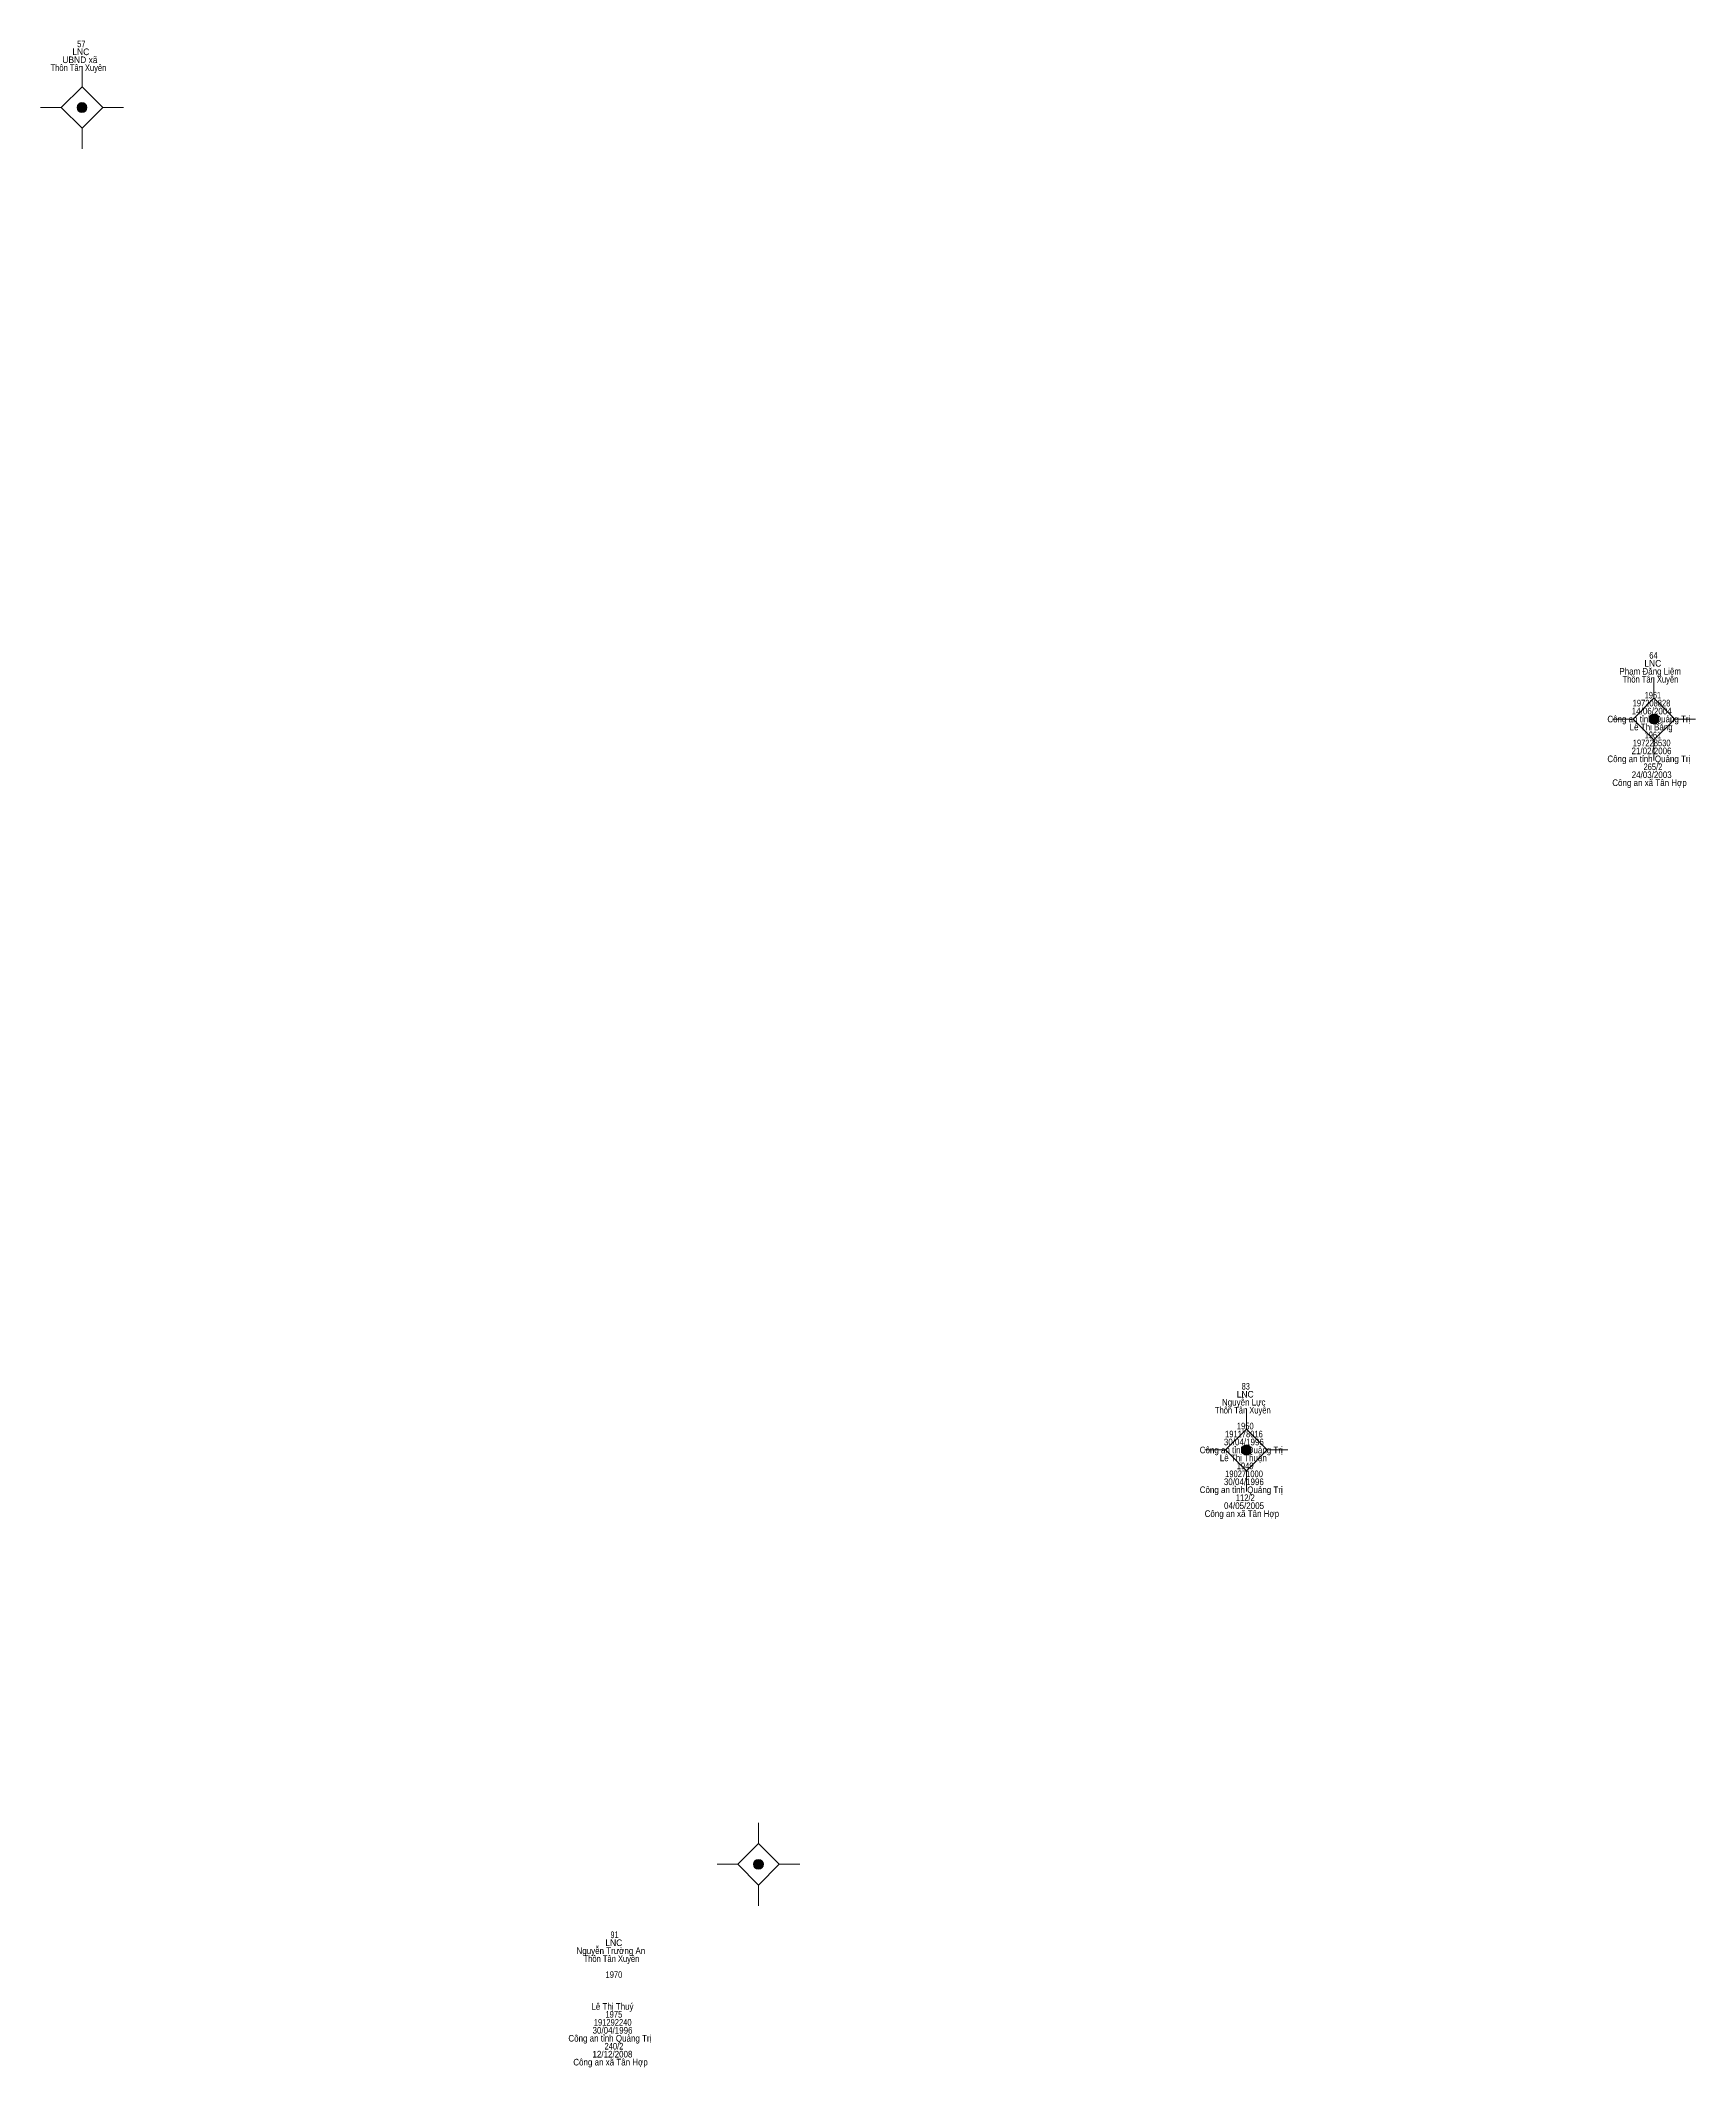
# Model space of a CAD drawing. Header units: metres. Extents: x 550999 to 552168, y 1840994 to 1841978.
# Drawn here: x 551328.8 to 551428.6, y 1841493.4 to 1841615.6 of the extents above; entities that cross this region are included whole.
import ezdxf
from ezdxf.enums import TextEntityAlignment as Align

# ---------------------------------------------------------------- set-up
doc = ezdxf.new("R2010")
doc.units = ezdxf.units.M
doc.header["$LTSCALE"] = 0.16
doc.layers.add('11', color=7, linetype='Continuous', lineweight=13)
doc.layers.add('15', color=7, linetype='Continuous')

msp = doc.modelspace()

# ---------------------------------------------------------------- hatches: boundary and pattern name
at = {"layer": '11'}
for points in [[(551331.6095, 1841611.59, 1), (551331.0095, 1841611.59, 1)], [(551426.3995, 1841574.71, 1), (551425.7995, 1841574.71, 1)], [(551401.8195, 1841530.63, 1), (551401.2195, 1841530.63, 1)], [(551372.3995, 1841505.64, 1), (551371.7995, 1841505.64, 1)]]:
    msp.add_hatch(color=256, dxfattribs=at).paths.add_polyline_path(points)

# ---------------------------------------------------------------- linework, layer by layer
for p, q in [((551331.31, 1841614.09), (551331.31, 1841612.84)), ((551330.06, 1841611.59), (551328.81, 1841611.59)), ((551333.81, 1841611.59), (551332.56, 1841611.59)), ((551331.31, 1841610.34), (551331.31, 1841609.09)), ((551426.1, 1841577.21), (551426.1, 1841575.96)), ((551424.85, 1841574.71), (551423.6, 1841574.71)), ((551428.6, 1841574.71), (551427.35, 1841574.71)), ((551426.1, 1841573.46), (551426.1, 1841572.21)), ((551401.52, 1841533.13), (551401.52, 1841531.88)), ((551400.27, 1841530.63), (551399.02, 1841530.63)), ((551404.02, 1841530.63), (551402.77, 1841530.63)), ((551401.52, 1841529.38), (551401.52, 1841528.13)), ((551372.1, 1841508.14), (551372.1, 1841506.89)), ((551370.85, 1841505.64), (551369.6, 1841505.64)), ((551374.6, 1841505.64), (551373.35, 1841505.64)), ((551372.1, 1841504.39), (551372.1, 1841503.14))]:
    msp.add_line(p, q, dxfattribs=at)
for points in [[(551331.31, 1841612.84), (551330.06, 1841611.59), (551331.31, 1841610.34), (551332.56, 1841611.59)], [(551426.1, 1841575.96), (551424.85, 1841574.71), (551426.1, 1841573.46), (551427.35, 1841574.71)], [(551401.52, 1841531.88), (551400.27, 1841530.63), (551401.52, 1841529.38), (551402.77, 1841530.63)], [(551372.1, 1841506.89), (551370.85, 1841505.64), (551372.1, 1841504.39), (551373.35, 1841505.64)]]:
    msp.add_lwpolyline(points, close=True, dxfattribs=at)
for centre in [(551331.3095, 1841611.59), (551426.0995, 1841574.71), (551401.5195, 1841530.63), (551372.0995, 1841505.64)]:
    msp.add_circle(centre, 0.3, dxfattribs=at)

# ---------------------------------------------------------------- texts
at = {"layer": '15'}
for s, width, p in [('57', 0.85, (551331.27, 1841615.23)), ('Thôn Tân Xuyên', 0.85, (551331.095, 1841613.79)), ('UBND xã', 0.95, (551331.185, 1841614.27)), ('LNC', 0.95, (551331.24, 1841614.75)), ('64', 0.85, (551426.07, 1841578.35)), ('Phạm Đăng Liêm', 0.9, (551425.87, 1841577.39)), ('LNC', 0.95, (551426.03, 1841577.87)), ('Thôn Tân Xuyên', 0.85, (551425.885, 1841576.91)), ('1961', 0.8, (551426.035, 1841575.95)), ('14/06/2004', 0.9, (551425.965, 1841574.99)), ('197208828', 0.85, (551425.95, 1841575.47)), ('Công an tỉnh Quảng Trị', 0.9, (551425.79, 1841574.51)), ('Lê Thị Bằng', 0.9, (551425.93, 1841574.03)), ('1961', 0.8, (551426.035, 1841573.55)), ('21/02/2006', 0.9, (551425.95, 1841572.59)), ('197228530', 0.85, (551425.96, 1841573.07)), ('Công an tỉnh Quảng Trị', 0.9, (551425.79, 1841572.11)), ('24/03/2003', 0.9, (551425.96, 1841571.15)), ('265/2', 0.85, (551426.035, 1841571.63)), ('Công an xã Tân Hợp', 0.9, (551425.83, 1841570.67)), ('83', 0.8, (551401.485, 1841534.27)), ('Nguyễn Lực', 0.9, (551401.36, 1841533.31)), ('LNC', 0.95, (551401.45, 1841533.79)), ('Thôn Tân Xuyên', 0.85, (551401.305, 1841532.83)), ('1950', 0.85, (551401.455, 1841531.87)), ('30/04/1996', 0.9, (551401.37, 1841530.91)), ('191178016', 0.85, (551401.375, 1841531.39)), ('Công an tỉnh Quảng Trị', 0.9, (551401.21, 1841530.43)), ('Lê Thị Thuận', 0.9, (551401.335, 1841529.95)), ('1949', 0.85, (551401.45, 1841529.47)), ('30/04/1996', 0.9, (551401.37, 1841528.51)), ('190271000', 0.85, (551401.38, 1841528.99)), ('Công an tỉnh Quảng Trị', 0.9, (551401.21, 1841528.03)), ('04/05/2005', 0.9, (551401.38, 1841527.07)), ('112/2', 0.85, (551401.455, 1841527.55)), ('Công an xã Tân Hợp', 0.9, (551401.25, 1841526.59)), ('Nguyễn Trường An', 0.9, (551363.2, 1841500.23)), ('LNC', 0.95, (551363.38, 1841500.71)), ('91', 0.75, (551363.42, 1841501.19)), ('Thôn Tân Xuyên', 0.85, (551363.235, 1841499.75)), ('1970', 0.85, (551363.385, 1841498.79)), ('Lê Thị Thuý', 0.9, (551363.295, 1841496.87)), ('1975', 0.85, (551363.38, 1841496.39)), ('30/04/1996', 0.9, (551363.3, 1841495.43)), ('191292240', 0.85, (551363.31, 1841495.91)), ('Công an tỉnh Quảng Trị', 0.9, (551363.14, 1841494.95)), ('12/12/2008', 0.9, (551363.295, 1841493.99)), ('240/2', 0.85, (551363.385, 1841494.47)), ('Công an xã Tân Hợp', 0.9, (551363.18, 1841493.51))]:
    msp.add_text(s, height=0.4, dxfattribs=dict(at, width=width)).set_placement(p, align=Align.CENTER)

doc.saveas('drawing.dxf')
